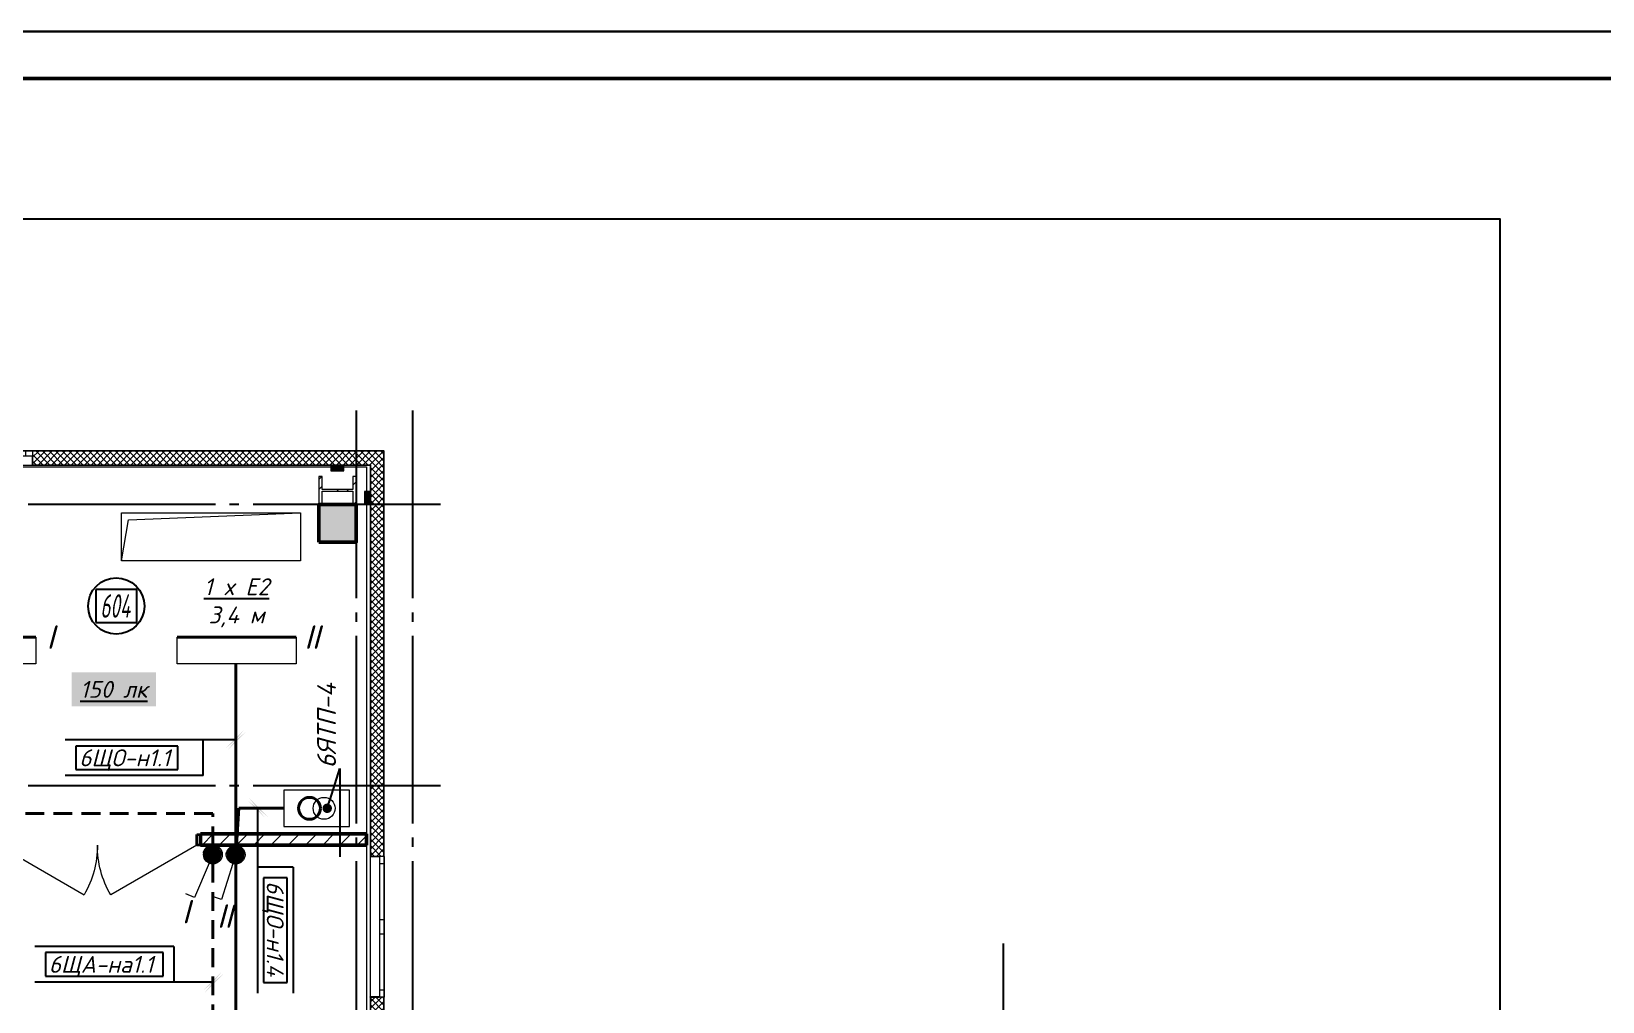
# Model space of a CAD drawing. Header units: millimetres. Extents: x 0 to 1093, y 0 to 420.
# Drawn here: x 480.6 to 648.1, y 316.6 to 420 of the extents above; entities that cross this region are included whole.
import ezdxf
from ezdxf import colors
from ezdxf.entities.mleader import LeaderData, LeaderLine
from ezdxf.math import Vec2, Vec3

# ---------------------------------------------------------------- set-up
doc = ezdxf.new("R2010")
doc.units = ezdxf.units.MM
doc.linetypes.add('JIS_02_2.0', pattern=[3, 2, -1])
doc.linetypes.add('ГОСТ 2.303 5', pattern=[24, 20, -1.5, 1, -1.5])
for name, color, linetype in [('Viewport1ForCustomObjects_0', 7, 'Continuous'), ('Viewport2ForCustomObjects_0', 7, 'Continuous'), ('Номер помещения', 7, 'Continuous'), ('Рамка', 7, 'Continuous'), ('СПКБ-0000-000-АР#006$0$Двери ArchiCAD', 7, 'Continuous'), ('СПКБ-0000-000-АР#006$0$Колонны новые', 7, 'Continuous'), ('СПКБ-0000-000-АР#006$0$Колонны существующие', 7, 'Continuous'), ('СПКБ-0000-000-АР#006$0$Окна ArchiCAD', 7, 'Continuous'), ('СПКБ-0000-000-АР#006$0$Перекрытие новые', 7, 'Continuous'), ('СПКБ-0000-000-АР#006$0$Стены', 7, 'Continuous'), ('СПКБ-0000-000-АР#006$0$Фахверк', 7, 'Continuous'), ('Строительные оси', 7, 'Continuous'), ('ЭО_АВАРИЙНОЕ ОСВЕЩЕНИЕ', 7, 'Continuous'), ('ЭО_РАБОЧЕЕ ОСВЕЩЕНИЕ', 7, 'Continuous'), ('ЭС', 7, 'Continuous')]:
    doc.layers.add(name, color=color, linetype=linetype)
for name, color, linetype, lineweight, true_color in [('СПКБ-0000-000-АР#006$0$Двери ArchiCAD_Ном._пера__23', 7, 'Continuous', 35, 0xff6600), ('СПКБ-0000-000-АР#006$0$Двери ArchiCAD_Ном._пера__3', 7, 'Continuous', 18, 0xff6600), ('СПКБ-0000-000-АР#006$0$Двери ArchiCAD_Ном._пера__58', 7, 'Continuous', 50, 0xdf0000), ('СПКБ-0000-000-АР#006$0$Колонны новые_Ном._пера__108', 7, 'Continuous', 13, 0xfd8379), ('СПКБ-0000-000-АР#006$0$Колонны существующие_Ном._пера__102', 7, 'Continuous', 13, 0xcccccc), ('СПКБ-0000-000-АР#006$0$Окна ArchiCAD_Ном._пера__68', 7, 'Continuous', 20, 0xfd4435), ('СПКБ-0000-000-АР#006$0$Перекрытие новые_Ном._пера__161', 7, 'Continuous', 13, 0xe11606), ('СПКБ-0000-000-АР#006$0$Стены_Ном._пера__58', 7, 'Continuous', 50, 0xdf0000), ('СПКБ-0000-000-АР#006$0$Стены_Ном._пера__68', 7, 'Continuous', 20, 0xfd4435), ('СПКБ-0000-000-АР#006$0$Фахверк_Ном._пера__102', 7, 'Continuous', 13, 0xcccccc)]:
    doc.layers.add(name, color=color, linetype=linetype, lineweight=lineweight, true_color=true_color)
for name, color, linetype, lineweight in [('СПКБ-0000-000-АР#006$0$Колонны новые_Ном._пера__20', 1, 'Continuous', 20), ('СПКБ-0000-000-АР#006$0$Колонны существующие_Ном._пера__141', 7, 'Continuous', 50), ('СПКБ-0000-000-АР#006$0$Окна ArchiCAD_Ном._пера__6', 5, 'Continuous', 9), ('СПКБ-0000-000-АР#006$0$Стены_Ном._пера__20', 1, 'Continuous', 20), ('СПКБ-0000-000-АР#006$0$Фахверк_Ном._пера__1', 7, 'Continuous', 13), ('СПКБ-0000-000-АР#006$0$Шахты ОВ_Ном._пера__1', 7, 'Continuous', 13)]:
    doc.layers.add(name, color=color, linetype=linetype, lineweight=lineweight)
doc.styles.add('1.8', font='isocpeui.ttf', dxfattribs={"height": 1.8})
doc.styles.add('2.5', font='isocpeui.ttf')
doc.styles.add('CustomTextStyle50', font='isocpeui.ttf', dxfattribs={"width": 0.987755, "height": 1.8})
doc.styles.add('CustomTextStyle75', font='isocpeui.ttf', dxfattribs={"width": 0.987755, "height": 1.8})
doc.styles.add('CustomTextStyle76', font='isocpeui.ttf', dxfattribs={"width": 0.987755, "height": 1.8})
doc.styles.add('CustomTextStyle9', font='isocpeui.ttf', dxfattribs={"width": 0.592601, "height": 2.5})
pattern_1 = [(45, (0, 0), (-35.35534, 35.35534), []), (135, (0, 0), (35.35534, 35.35534), [])]
pattern_2 = [(45, (0, 0), (-91.9239, 91.9239), [])]

# ---------------------------------------------------------------- blocks, each defined once
blk = doc.blocks.new('_Dot')
at = {"color": 0, "linetype": 'ByBlock', "lineweight": -2}
blk.add_line((-0.5, 0), (-1, 0), dxfattribs=at)
at = {"color": 0, "linetype": 'ByBlock', "const_width": 0.5}
blk.add_lwpolyline([(-0.25, 0, 1), (0.25, 0, 1)], format="xyb", close=True, dxfattribs=at)
blk = doc.blocks.new('*E373')
at = {"layer": 'Номер помещения', "color": 7, "linetype": 'Continuous', "true_color": 0xffffff}
for p, q in [((154.03, 239.79), (149.65, 239.79)), ((149.65, 239.79), (149.65, 236.29)), ((154.03, 236.29), (154.03, 239.79)), ((149.65, 236.29), (154.03, 236.29)), ((149.65, 236.29), (149.65, 236.29))]:
    blk.add_line(p, q, dxfattribs=at)
at = {"layer": 'Номер помещения', "color": 6, "linetype": 'Continuous'}
blk.add_circle((151.84, 238.04), 3, dxfattribs=at)
at = {"layer": 'Строительные оси', "color": 3, "linetype": 'ГОСТ 2.303 5', "lineweight": 25}
for p, q in [((177.43, 258.86), (177.43, -45.14)), ((183.43, 258.86), (183.43, -45.14)), ((186.43, 248.86), (-283.76, 248.86)), ((186.43, 218.86), (-283.76, 218.86)), ((246.43, 202.07), (246.43, -45.14))]:
    blk.add_line(p, q, dxfattribs=at)
at = {"layer": 'ЭО_АВАРИЙНОЕ ОСВЕЩЕНИЕ', "color": 1, "lineweight": 40}
for p, q in [((130.57, 234.73), (143.26, 234.73)), ((161.77, 212.48), (161.16, 211.71)), ((162.41, 212.52), (161.27, 211.08)), ((162.83, 212.29), (161.59, 210.72)), ((163.1, 211.86), (162.07, 210.56))]:
    blk.add_line(p, q, dxfattribs=at)
at = {"layer": 'ЭО_АВАРИЙНОЕ ОСВЕЩЕНИЕ', "color": 7, "lineweight": 0}
for p, q in [((143.26, 234.73), (143.26, 231.88)), ((143.26, 231.88), (130.57, 231.88)), ((161.75, 210.64), (160.17, 206.97)), ((160.17, 206.97), (159.25, 207.36))]:
    blk.add_line(p, q, dxfattribs=at)
at = {"layer": 'ЭО_АВАРИЙНОЕ ОСВЕЩЕНИЕ', "color": 1, "linetype": 'JIS_02_2.0', "lineweight": 40}
for p, q in [((162.15, 215.91), (136.91, 215.91)), ((162.15, 212.56), (162.15, 215.91)), ((162.15, 210.56), (162.15, 147.92))]:
    blk.add_line(p, q, dxfattribs=at)
at = {"layer": 'ЭО_АВАРИЙНОЕ ОСВЕЩЕНИЕ', "color": 7, "lineweight": 0}
blk.add_circle((162.15, 211.56), 1, dxfattribs=at)
at = {"layer": 'ЭО_АВАРИЙНОЕ ОСВЕЩЕНИЕ', "color": 1, "lineweight": 0}
for points in [[(161.22, 211.67), (161.15, 211.44), (163.07, 211.44)], [(161.15, 211.44), (161.43, 210.94), (162.93, 210.94)], [(161.15, 211.44), (163.07, 211.44), (162.93, 210.94)], [(161.36, 212.18), (161.22, 211.67), (163.14, 211.67)], [(161.22, 211.67), (163.14, 211.67), (163.07, 211.44)], [(161.66, 212.34), (161.36, 212.18), (162.86, 212.18)], [(161.36, 212.18), (162.86, 212.18), (163.14, 211.67)], [(162.03, 212.55), (161.66, 212.34), (162.77, 212.34)], [(161.66, 212.34), (162.77, 212.34), (162.86, 212.18)], [(161.43, 210.94), (161.53, 210.77), (162.64, 210.77)], [(161.43, 210.94), (162.93, 210.94), (162.64, 210.77)], [(161.53, 210.77), (162.64, 210.77), (162.26, 210.56)]]:
    blk.add_solid(points, dxfattribs=at)
at = {"layer": 'ЭО_РАБОЧЕЕ ОСВЕЩЕНИЕ', "color": 5, "lineweight": 40}
for p, q in [((158.33, 234.73), (171.02, 234.73)), ((164.58, 231.4), (164.61, 231.88)), ((164.58, 212.54), (164.58, 231.4)), ((164.65, 212.54), (164.93, 216.49)), ((164.93, 216.49), (169.73, 216.48)), ((164.12, 212.43), (163.58, 211.6)), ((164.75, 212.53), (163.75, 210.98)), ((165.19, 212.33), (164.11, 210.66)), ((165.5, 211.93), (164.6, 210.54)), ((164.58, 210.54), (164.58, 189.89))]:
    blk.add_line(p, q, dxfattribs=at)
at = {"layer": 'ЭО_РАБОЧЕЕ ОСВЕЩЕНИЕ', "color": 7, "lineweight": 0}
for p, q in [((158.33, 231.88), (158.33, 234.73)), ((171.02, 234.73), (171.02, 231.88)), ((171.02, 231.88), (158.33, 231.88)), ((169.73, 218.43), (169.73, 214.54)), ((176.73, 218.43), (169.73, 218.43)), ((176.73, 214.54), (176.73, 218.43)), ((169.73, 214.54), (176.73, 214.54)), ((164.28, 210.59), (163.05, 206.78)), ((163.05, 206.78), (162.09, 207.09))]:
    blk.add_line(p, q, dxfattribs=at)
at = {"layer": 'ЭО_РАБОЧЕЕ ОСВЕЩЕНИЕ', "color": 5, "lineweight": 40}
blk.add_circle((172.45, 216.48), 1.17, dxfattribs=at)
at = {"layer": 'ЭО_РАБОЧЕЕ ОСВЕЩЕНИЕ', "color": 7, "lineweight": 0}
for centre, radius in [((174.01, 216.48), 1.17), ((164.58, 211.54), 1)]:
    blk.add_circle(centre, radius, dxfattribs=at)
at = {"layer": 'ЭО_РАБОЧЕЕ ОСВЕЩЕНИЕ', "color": 5, "lineweight": 0}
for points in [[(163.68, 211.75), (163.61, 211.33), (165.48, 211.33)], [(163.61, 211.33), (163.84, 211), (165.42, 211)], [(163.61, 211.33), (165.48, 211.33), (165.42, 211)], [(163.74, 212.08), (163.68, 211.75), (165.56, 211.75)], [(163.68, 211.75), (165.56, 211.75), (165.48, 211.33)], [(164.17, 212.38), (163.74, 212.08), (165.33, 212.08)], [(163.74, 212.08), (165.33, 212.08), (165.56, 211.75)], [(164.37, 212.52), (164.17, 212.38), (165.13, 212.38)], [(164.17, 212.38), (165.13, 212.38), (165.33, 212.08)], [(163.84, 211), (164.04, 210.7), (164.99, 210.7)], [(163.84, 211), (165.42, 211), (164.99, 210.7)], [(164.04, 210.7), (164.99, 210.7), (164.79, 210.56)]]:
    blk.add_solid(points, dxfattribs=at)
at = {"layer": 'Номер помещения', "linetype": 'Continuous', "style": 'CustomTextStyle9', "width": 0.592601}
blk.add_text('604', height=2.5, dxfattribs=at).set_placement((150.15, 236.79))
blk = doc.blocks.new('СПКБ-0000-000-АР#006$0$Перекрытие_1', base_point=(-24407, 20247))
at = {"layer": 'СПКБ-0000-000-АР#006$0$Перекрытие новые_Ном._пера__161', "color": 12, "linetype": 'Continuous', "lineweight": 13, "true_color": 0xe11606, "flags": 128}
blk.add_lwpolyline([(-17959, 25286), (17853, 25289), (17853, 19188), (22462, 19188), (22462, 18544), (22462, 17594), (22462, 15678), (25023, 15678), (25023, 12761), (19944, 12761), (19944, 10011), (25023, 10011), (25023, 7089), (22462, 7089), (22462, 5174), (22462, 4224), (22462, 3577), (17853, 3577), (17853, -2527), (5824, -2528), (-24407, -2530)], dxfattribs=at)
blk = doc.blocks.new('СПКБ-0000-000-АР#006$0$Двустворчатое Окно 19')
at = {"layer": 'СПКБ-0000-000-АР#006$0$Окна ArchiCAD_Ном._пера__6', "color": 5, "linetype": 'Continuous', "lineweight": 9}
for p, q in [((-750, 0), (-675, 0)), ((-747, 100), (747, 100)), ((-675, 0), (-675, -50)), ((-675, 0), (-75, 0)), ((-75, -50), (-75, 0)), ((-75, 0), (0, 0)), ((0, 0), (75, 0)), ((75, 0), (75, -50)), ((75, 0), (675, 0)), ((675, -50), (675, 0)), ((675, 0), (750, 0)), ((-750, -50), (750, -50)), ((-675, -50), (-750, -50)), ((-75, -50), (-675, -50)), ((0, -50), (-75, -50)), ((75, -50), (0, -50)), ((675, -50), (75, -50)), ((750, -50), (675, -50))]:
    blk.add_line(p, q, dxfattribs=at)
at = {"layer": 'СПКБ-0000-000-АР#006$0$Окна ArchiCAD_Ном._пера__68', "color": 20, "linetype": 'Continuous', "lineweight": 20, "true_color": 0xfd4435}
for p, q in [((-750, -47), (-750, 0)), ((750, -47), (750, 0)), ((-750, -50), (-750, -47)), ((750, -50), (750, -47))]:
    blk.add_line(p, q, dxfattribs=at)
blk = doc.blocks.new('СПКБ-0000-000-АР#006$0$Стена_1', base_point=(17893, 25306))
at = {"layer": 'СПКБ-0000-000-АР#006$0$Стены_Ном._пера__68', "linetype": 'Continuous', "lineweight": 20, "true_color": 0xfd4435}
for points in [[(14290, 25306), (14293, 25306), (14293, 25309), (14293, 25406), (14290, 25406)], [(14293, 25453), (18040, 25453), (18043, 25456), (14293, 25456)], [(17896, 25309), (14293, 25309), (14293, 25306), (17893, 25306)]]:
    blk.add_hatch(color=20, dxfattribs=at).paths.add_polyline_path(points)
h = blk.add_hatch(dxfattribs=at)
h.set_pattern_fill('СЕТКА_5X5_ДИАГОНАЛЬНАЯ', color=20, style=0, pattern_type=2)
h.set_pattern_definition(pattern_1)
h.paths.add_polyline_path([(18040, 25453), (14293, 25453), (14293, 25406), (14293, 25309), (17896, 25309)])
at = {"layer": 'СПКБ-0000-000-АР#006$0$Стены_Ном._пера__68', "color": 20, "linetype": 'Continuous', "lineweight": 20, "true_color": 0xfd4435}
for p, q in [((14290, 25406), (14290, 25306)), ((14293, 25406), (14290, 25406)), ((14293, 25306), (14290, 25306)), ((14293, 25456), (14293, 25453)), ((18040, 25453), (14293, 25453)), ((14293, 25453), (14293, 25406)), ((14293, 25309), (14293, 25406)), ((14293, 25309), (17896, 25309))]:
    blk.add_line(p, q, dxfattribs=at)
at = {"layer": 'СПКБ-0000-000-АР#006$0$Стены_Ном._пера__68', "color": 20, "linetype": 'Continuous', "lineweight": 20, "true_color": 0xfd4435, "flags": 128}
for points in [[(18043, 25456), (14293, 25456)], [(14293, 25306), (17893, 25306)]]:
    blk.add_lwpolyline(points, dxfattribs=at)
at = {"layer": 'СПКБ-0000-000-АР#006$0$Окна ArchiCAD', "color": 5, "linetype": 'Continuous', "lineweight": 9, "xscale": -1, "zscale": 1000, "rotation": 180}
blk.add_blockref('СПКБ-0000-000-АР#006$0$Двустворчатое Окно 19', (13543, 25406), dxfattribs=at)
blk = doc.blocks.new('СПКБ-0000-000-АР#006$0$Стена_7', base_point=(17893, 19188))
at = {"layer": 'СПКБ-0000-000-АР#006$0$Стены_Ном._пера__68', "linetype": 'Continuous', "lineweight": 20, "true_color": 0xfd4435}
for points in [[(17893, 25306), (17893, 25026), (17896, 25026), (17896, 25309)], [(18043, 25026), (18043, 25456), (18040, 25453), (18040, 25026)], [(17896, 25026), (17893, 25026), (17893, 24886), (17896, 24886)], [(18043, 24886), (18043, 25026), (18040, 25026), (18040, 24886)], [(17893, 24886), (17893, 21136), (17896, 21136), (17896, 24886)], [(18040, 24886), (18040, 21136), (18043, 21136), (18043, 24886)], [(17893, 21136), (17893, 21133), (17993, 21133), (17993, 21136), (17896, 21136)], [(17893, 19639), (17893, 19636), (17896, 19636), (17993, 19636), (17993, 19639)], [(17893, 19471), (17896, 19471), (17896, 19636), (17893, 19636)], [(18040, 19636), (18040, 19471), (18043, 19471), (18043, 19636)], [(17896, 19471), (17893, 19471), (17893, 19331), (17896, 19331)], [(18043, 19331), (18043, 19471), (18040, 19471), (18040, 19331)], [(17893, 19331), (17893, 19188), (17896, 19188), (17896, 19331)], [(18043, 19188), (18043, 19331), (18040, 19331), (18040, 19188)]]:
    blk.add_hatch(color=20, dxfattribs=at).paths.add_polyline_path(points)
h = blk.add_hatch(dxfattribs=at)
h.set_pattern_fill('СЕТКА_5X5_ДИАГОНАЛЬНАЯ', color=20, style=0, pattern_type=2)
h.set_pattern_definition(pattern_1)
h.paths.add_polyline_path([(17896, 25309), (17896, 25026), (18040, 25026), (18040, 25453)])
h = blk.add_hatch(dxfattribs=at)
h.set_pattern_fill('СЕТКА_5X5_ДИАГОНАЛЬНАЯ', color=20, style=0, pattern_type=2)
h.set_pattern_definition(pattern_1)
h.paths.add_polyline_path([(18040, 24886), (18040, 25026), (17896, 25026), (17896, 24886)])
h = blk.add_hatch(dxfattribs=at)
h.set_pattern_fill('СЕТКА_5X5_ДИАГОНАЛЬНАЯ', color=20, style=0, pattern_type=2)
h.set_pattern_definition(pattern_1)
h.paths.add_polyline_path([(17896, 21136), (17993, 21136), (18040, 21136), (18040, 24886), (17896, 24886)])
h = blk.add_hatch(dxfattribs=at)
h.set_pattern_fill('СЕТКА_5X5_ДИАГОНАЛЬНАЯ', color=20, style=0, pattern_type=2)
h.set_pattern_definition(pattern_1)
h.paths.add_polyline_path([(17896, 19471), (18040, 19471), (18040, 19636), (17993, 19636), (17896, 19636)])
h = blk.add_hatch(dxfattribs=at)
h.set_pattern_fill('СЕТКА_5X5_ДИАГОНАЛЬНАЯ', color=20, style=0, pattern_type=2)
h.set_pattern_definition(pattern_1)
h.paths.add_polyline_path([(18040, 19331), (18040, 19471), (17896, 19471), (17896, 19331)])
h = blk.add_hatch(dxfattribs=at)
h.set_pattern_fill('СЕТКА_5X5_ДИАГОНАЛЬНАЯ', color=20, style=0, pattern_type=2)
h.set_pattern_definition(pattern_1)
h.paths.add_polyline_path([(17896, 19331), (17896, 19188), (18040, 19188), (18040, 19331)])
at = {"layer": 'СПКБ-0000-000-АР#006$0$Стены_Ном._пера__68', "color": 20, "linetype": 'Continuous', "lineweight": 20, "true_color": 0xfd4435}
for p, q in [((17896, 25309), (17896, 25026)), ((18040, 25026), (18040, 25453)), ((17896, 25026), (17896, 24886)), ((18040, 24886), (18040, 25026)), ((17896, 24886), (17896, 21136)), ((18040, 21136), (18040, 24886)), ((17893, 21136), (17893, 21133)), ((17993, 21133), (17893, 21133)), ((17896, 21136), (17993, 21136)), ((17993, 21136), (17993, 21133)), ((18040, 21136), (17993, 21136)), ((18043, 21136), (18040, 21136)), ((17993, 19639), (17893, 19639)), ((17893, 19636), (17893, 19639)), ((17896, 19636), (17896, 19471)), ((17896, 19636), (17993, 19636)), ((17993, 19636), (17993, 19639)), ((18040, 19636), (17993, 19636)), ((18040, 19471), (18040, 19636)), ((18043, 19636), (18040, 19636)), ((17896, 19471), (17896, 19331)), ((18040, 19331), (18040, 19471)), ((17896, 19331), (17896, 19188)), ((18040, 19188), (18040, 19331))]:
    blk.add_line(p, q, dxfattribs=at)
at = {"layer": 'СПКБ-0000-000-АР#006$0$Стены_Ном._пера__68', "color": 20, "linetype": 'Continuous', "lineweight": 20, "true_color": 0xfd4435, "flags": 128}
for points in [[(17893, 25306), (17893, 25026)], [(18043, 21136), (18043, 25456)], [(17893, 24886), (17893, 21136)], [(17893, 19636), (17893, 19471)], [(18043, 19188), (18043, 19636)], [(17893, 19331), (17893, 19188)], [(17893, 19188), (18043, 19188)]]:
    blk.add_lwpolyline(points, dxfattribs=at)
at = {"layer": 'СПКБ-0000-000-АР#006$0$Окна ArchiCAD', "color": 5, "linetype": 'Continuous', "lineweight": 9, "xscale": -1, "zscale": 1000, "rotation": 90}
blk.add_blockref('СПКБ-0000-000-АР#006$0$Двустворчатое Окно 19', (17993, 20386), dxfattribs=at)
blk = doc.blocks.new('СПКБ-0000-000-АР#006$0$Двупольная Дверь 19_4')
at = {"layer": 'СПКБ-0000-000-АР#006$0$Двери ArchiCAD_Ном._пера__23', "color": 30, "linetype": 'Continuous', "lineweight": 35, "true_color": 0xff6600}
for p, q in [((-1060, 0), (-1100, 0)), ((-1100, 0), (-1100, -115)), ((-1060, -115), (-1060, 0)), ((1100, 0), (1060, 0)), ((1060, 0), (1060, -115)), ((1100, -115), (1100, 0)), ((-1100, -115), (-1060, -115)), ((1060, -115), (1100, -115))]:
    blk.add_line(p, q, dxfattribs=at)
at = {"layer": 'СПКБ-0000-000-АР#006$0$Двери ArchiCAD_Ном._пера__3', "color": 30, "linetype": 'Continuous', "lineweight": 18, "true_color": 0xff6600}
for p, q in [((-1060, 0), (-142, 530)), ((1060, 0), (142, 530))]:
    blk.add_line(p, q, dxfattribs=at)
for centre, start, end in [((-1060, 0), 0, 30), ((1060, 0), 150, 180)]:
    blk.add_arc(centre, 1060, start, end, dxfattribs=at)
at = {"layer": 'СПКБ-0000-000-АР#006$0$Двери ArchiCAD_Ном._пера__58', "color": 12, "linetype": 'Continuous', "lineweight": 50, "true_color": 0xdf0000}
for p, q in [((-1100, 0), (-1137, 0)), ((-1100, 0), (-1100, -115)), ((1100, 0), (1100, -115)), ((1100, 0), (1137, 0)), ((-1100, -120), (-1137, -120)), ((-1100, -115), (-1100, -120)), ((1100, -115), (1100, -120)), ((1100, -120), (1137, -120))]:
    blk.add_line(p, q, dxfattribs=at)
blk = doc.blocks.new('СПКБ-0000-000-АР#006$0$Стена_36', base_point=(12303, 21375))
at = {"layer": 'СПКБ-0000-000-АР#006$0$Стены_Ном._пера__20', "linetype": 'Continuous', "lineweight": 20}
h = blk.add_hatch(dxfattribs=at)
h.set_pattern_fill('КИРПИЧ_ОБЫКНОВЕННЫЙ', color=1, style=0, pattern_type=2)
h.set_pattern_definition(pattern_2)
h.paths.add_polyline_path([(12183, 21255), (13883, 21255), (13883, 21370), (13883, 21375), (12303, 21375)])
h = blk.add_hatch(dxfattribs=at)
h.set_pattern_fill('КИРПИЧ_ОБЫКНОВЕННЫЙ', color=1, style=0, pattern_type=2)
h.set_pattern_definition(pattern_2)
h.paths.add_polyline_path([(17853, 21375), (16083, 21375), (16083, 21370), (16083, 21255), (17853, 21255)])
at = {"layer": 'СПКБ-0000-000-АР#006$0$Стены_Ном._пера__58', "color": 12, "linetype": 'Continuous', "lineweight": 50, "true_color": 0xdf0000}
for p, q in [((13883, 21375), (13846, 21375)), ((13883, 21370), (13883, 21375)), ((13883, 21255), (13883, 21370)), ((16083, 21375), (16120, 21375)), ((16083, 21370), (16083, 21375)), ((16083, 21255), (16083, 21370)), ((13883, 21255), (13846, 21255)), ((16083, 21255), (16120, 21255))]:
    blk.add_line(p, q, dxfattribs=at)
at = {"layer": 'СПКБ-0000-000-АР#006$0$Стены_Ном._пера__58', "color": 12, "linetype": 'Continuous', "lineweight": 50, "true_color": 0xdf0000, "flags": 128}
for points in [[(13883, 21375), (12303, 21375)], [(17853, 21375), (16083, 21375)], [(17853, 21255), (17853, 21375)], [(12183, 21255), (13883, 21255)], [(16083, 21255), (17853, 21255)]]:
    blk.add_lwpolyline(points, dxfattribs=at)
at = {"layer": 'СПКБ-0000-000-АР#006$0$Двери ArchiCAD', "color": 21, "linetype": 'Continuous', "lineweight": 18, "true_color": 0xff9955, "xscale": -1, "zscale": 1000, "rotation": 180}
blk.add_blockref('СПКБ-0000-000-АР#006$0$Двупольная Дверь 19_4', (14983, 21255), dxfattribs=at)
blk = doc.blocks.new('СПКБ-0000-000-АР#006$0$Колонна_19', base_point=(17543, 24686))
at = {"layer": 'СПКБ-0000-000-АР#006$0$Колонны существующие_Ном._пера__102', "linetype": 'Continuous', "lineweight": 13, "true_color": 0xcccccc}
blk.add_hatch(color=254, dxfattribs=at).paths.add_polyline_path([(17343, 24486), (17743, 24486), (17743, 24886), (17343, 24886)])
at = {"layer": 'СПКБ-0000-000-АР#006$0$Колонны существующие_Ном._пера__141', "color": 7, "linetype": 'Continuous', "lineweight": 50, "flags": 128}
blk.add_lwpolyline([(17343, 24486), (17743, 24486), (17743, 24886), (17343, 24886)], close=True, dxfattribs=at)
blk = doc.blocks.new('СПКБ-0000-000-АР#006$0$Колонна_43', base_point=(17543, 25036))
at = {"layer": 'СПКБ-0000-000-АР#006$0$Колонны новые_Ном._пера__108', "linetype": 'Continuous', "lineweight": 13, "true_color": 0xfd8379}
h = blk.add_hatch(dxfattribs=at)
h.set_pattern_fill('СТАЛЬ', color=11, style=0, pattern_type=2)
h.set_pattern_definition([(45, (0, 0), (-159.099, 159.099), []), (45, (-53.03, 53.03), (-159.099, 159.099), [])])
h.paths.add_polyline_path([(17743, 25186), (17707, 25186), (17707, 25045), (17380, 25045), (17380, 25186), (17343, 25186), (17343, 24886), (17380, 24886), (17380, 25027), (17707, 25027), (17707, 24886), (17743, 24886)])
at = {"layer": 'СПКБ-0000-000-АР#006$0$Колонны новые_Ном._пера__20', "color": 1, "linetype": 'Continuous', "lineweight": 20}
for p, q in [((17380, 25186), (17343, 25186)), ((17343, 25186), (17343, 24886)), ((17380, 25045), (17380, 25186)), ((17743, 25186), (17707, 25186)), ((17707, 25186), (17707, 25045)), ((17743, 24886), (17743, 25186)), ((17707, 25045), (17380, 25045)), ((17380, 24886), (17380, 25027)), ((17380, 25027), (17707, 25027)), ((17707, 25027), (17707, 24886)), ((17343, 24886), (17380, 24886)), ((17707, 24886), (17743, 24886))]:
    blk.add_line(p, q, dxfattribs=at)
blk = doc.blocks.new('СПКБ-0000-000-АР#006$0$Колонна_87', base_point=(17863, 24956))
at = {"layer": 'СПКБ-0000-000-АР#006$0$Фахверк_Ном._пера__102', "linetype": 'Continuous', "lineweight": 13, "true_color": 0xcccccc}
blk.add_hatch(color=254, dxfattribs=at).paths.add_polyline_path([(17893, 24886), (17893, 25026), (17833, 25026), (17833, 24886)])
at = {"layer": 'СПКБ-0000-000-АР#006$0$Фахверк_Ном._пера__1', "color": 7, "linetype": 'Continuous', "lineweight": 13, "flags": 128}
blk.add_lwpolyline([(17893, 24886), (17893, 25026), (17833, 25026), (17833, 24886)], close=True, dxfattribs=at)
blk = doc.blocks.new('СПКБ-0000-000-АР#006$0$Колонна_88', base_point=(17543, 25276))
at = {"layer": 'СПКБ-0000-000-АР#006$0$Фахверк_Ном._пера__102', "linetype": 'Continuous', "lineweight": 13, "true_color": 0xcccccc}
blk.add_hatch(color=254, dxfattribs=at).paths.add_polyline_path([(17613, 25306), (17473, 25306), (17473, 25246), (17613, 25246)])
at = {"layer": 'СПКБ-0000-000-АР#006$0$Фахверк_Ном._пера__1', "color": 7, "linetype": 'Continuous', "lineweight": 13, "flags": 128}
blk.add_lwpolyline([(17613, 25306), (17473, 25306), (17473, 25246), (17613, 25246)], close=True, dxfattribs=at)
blk = doc.blocks.new('*E372')
at = {"layer": 'СПКБ-0000-000-АР#006$0$Шахты ОВ_Ном._пера__1', "color": 7, "linetype": 'Continuous', "lineweight": 13}
for p, q in [((398.71, 274.061), (417.058, 274.831)), ((397.958, 269.701), (398.71, 274.061))]:
    blk.add_line(p, q, dxfattribs=at)
at = {"layer": 'СПКБ-0000-000-АР#006$0$Шахты ОВ_Ном._пера__1', "color": 7, "linetype": 'Continuous', "lineweight": 13, "flags": 128}
blk.add_lwpolyline([(397.958, 274.831), (417.058, 274.831), (417.058, 269.701), (397.958, 269.701)], close=True, dxfattribs=at)
at = {"layer": 'СПКБ-0000-000-АР#006$0$Колонны новые', "color": 1, "lineweight": 20, "xscale": 0.01, "yscale": 0.01, "zscale": 0.01}
blk.add_blockref('СПКБ-0000-000-АР#006$0$Колонна_43', (420.999, 277.201), dxfattribs=at)
at = {"layer": 'СПКБ-0000-000-АР#006$0$Колонны существующие', "color": 7, "lineweight": 50, "xscale": 0.01, "yscale": 0.01, "zscale": 0.01}
blk.add_blockref('СПКБ-0000-000-АР#006$0$Колонна_19', (420.999, 273.701), dxfattribs=at)
at = {"layer": 'СПКБ-0000-000-АР#006$0$Перекрытие новые', "color": 12, "linetype": 'Continuous', "lineweight": 13, "true_color": 0xe11606, "xscale": 0.01, "yscale": 0.01, "zscale": 0.01}
blk.add_blockref('СПКБ-0000-000-АР#006$0$Перекрытие_1', (1.5, 229.311), dxfattribs=at)
at = {"layer": 'СПКБ-0000-000-АР#006$0$Стены', "color": 20, "lineweight": 20, "true_color": 0xfd4435, "xscale": 0.01, "yscale": 0.01, "zscale": 0.01}
for name, p in [('СПКБ-0000-000-АР#006$0$Стена_1', (424.494, 279.905)), ('СПКБ-0000-000-АР#006$0$Стена_7', (424.494, 218.723))]:
    blk.add_blockref(name, p, dxfattribs=at)
at = {"layer": 'СПКБ-0000-000-АР#006$0$Стены', "color": 12, "lineweight": 50, "true_color": 0xdf0000, "xscale": 0.01, "yscale": 0.01, "zscale": 0.01}
blk.add_blockref('СПКБ-0000-000-АР#006$0$Стена_36', (368.597, 240.597), dxfattribs=at)
at = {"layer": 'СПКБ-0000-000-АР#006$0$Фахверк', "color": 7, "lineweight": 13, "xscale": 0.01, "yscale": 0.01, "zscale": 0.01}
for name, p in [('СПКБ-0000-000-АР#006$0$Колонна_88', (420.999, 279.601)), ('СПКБ-0000-000-АР#006$0$Колонна_87', (424.199, 276.401))]:
    blk.add_blockref(name, p, dxfattribs=at)
blk = doc.blocks.new('CustomObjectsInViewport1_0')
at = {"layer": 'Рамка', "lineweight": 30}
blk.add_line((0, 420), (891, 420), dxfattribs=at)
at = {"layer": 'ЭС'}
for p, q in [((498.85, 344.49), (484.16, 344.49)), ((502.35, 344.49), (498.85, 344.49)), ((498.85, 340.69), (498.85, 344.49)), ((498.85, 340.69), (484.16, 340.69)), ((504.65, 337.2), (504.65, 330.94)), ((504.65, 330.94), (504.65, 317.5)), ((508.45, 330.94), (504.65, 330.94)), ((508.45, 330.94), (508.45, 317.5)), ((495.73, 322.48), (480.91, 322.48)), ((495.73, 322.48), (495.73, 318.68)), ((495.73, 318.68), (480.91, 318.68)), ((499.94, 318.68), (495.73, 318.68))]:
    blk.add_line(p, q, dxfattribs=at)
at = {"layer": 'ЭС', "color": 7, "true_color": 0xffffff}
for p, q in [((496.17, 343.85), (485.3, 343.85)), ((485.3, 343.85), (485.3, 341.33)), ((496.17, 341.33), (496.17, 343.85)), ((485.3, 341.33), (496.17, 341.33)), ((485.3, 341.33), (485.3, 341.33)), ((505.29, 329.8), (505.29, 318.64)), ((507.81, 329.8), (505.29, 329.8)), ((505.29, 329.8), (505.29, 329.8)), ((507.81, 318.64), (507.81, 329.8)), ((494.59, 321.84), (482.05, 321.84)), ((482.05, 321.84), (482.05, 319.32)), ((494.59, 319.32), (494.59, 321.84)), ((482.05, 319.32), (494.59, 319.32)), ((482.05, 319.32), (482.05, 319.32)), ((505.29, 318.64), (507.81, 318.64))]:
    blk.add_line(p, q, dxfattribs=at)
at = {"layer": 'ЭС'}
for points in [[(501.46, 343.38), (503.46, 345.38), (503.24, 345.59), (501.24, 343.59)], [(505.76, 336.31), (503.76, 338.31), (503.54, 338.1), (505.54, 336.1)], [(499.04, 317.57), (501.05, 319.57), (500.84, 319.78), (498.83, 317.78)]]:
    blk.add_solid(points, dxfattribs=at)
at = {"layer": 'ЭС', "width": 0.987755}
for s, style, p in [('6ЩО-н1.1', 'CustomTextStyle75', (485.66, 341.69)), ('6ЩА-на1.1', 'CustomTextStyle50', (482.41, 319.68))]:
    blk.add_text(s, height=1.8, dxfattribs=dict(at, style=style)).set_placement(p)
at = {"layer": 'ЭС', "style": 'CustomTextStyle76', "width": 0.987755}
blk.add_text('6ЩО-н1.4', height=1.8, rotation=270, dxfattribs=at).set_placement((505.65, 329.44))

msp = doc.modelspace()

# ---------------------------------------------------------------- linework, layer by layer
at = {"layer": 'Defpoints', "linetype": 'Continuous'}
msp.add_lwpolyline([(35, 56.586), (637.188, 56.586), (637.188, 400), (35, 400)], close=True, dxfattribs=at)
at = {"layer": 'Рамка', "lineweight": 50}
msp.add_lwpolyline([(886, 5), (886, 415), (20, 415), (20, 5)], close=True, dxfattribs=at)

# ---------------------------------------------------------------- block references
msp.add_blockref('*E372', (92.189, 93.885))
at = {"layer": 'Viewport1ForCustomObjects_0'}
msp.add_blockref('CustomObjectsInViewport1_0', (0, 0), dxfattribs=at)
at = {"layer": 'Viewport2ForCustomObjects_0'}
msp.add_blockref('*E373', (337.756, 120.729), dxfattribs=at)

# ---------------------------------------------------------------- texts
at = {"layer": 'ЭО_РАБОЧЕЕ ОСВЕЩЕНИЕ', "attachment_point": 5}
for s, insert, char_height, style in [('{\\L1 x Е2\\P}3,4 м', (502.431, 359.11), 1.8, '1.8'), ('I', (482.576, 355.461), 2.5, '2.5'), ('II', (510.467, 355.461), 2.5, '2.5'), ('I', (497.02, 326.195), 2.5, '2.5'), ('II', (501.158, 325.726), 2.5, '2.5')]:
    msp.add_mtext(s, dxfattribs=dict(at, insert=insert, char_height=char_height, style=style))
at = {"layer": 'ЭО_РАБОЧЕЕ ОСВЕЩЕНИЕ', "insert": (489.334, 349.888), "char_height": 1.8, "attachment_point": 5, "style": '1.8', "bg_fill": 1, "box_fill_scale": 1.5, "bg_fill_color": 7, "bg_fill_true_color": 16777215, "bg_fill_transparency": 0}
msp.add_mtext('{\\L150 лк}', dxfattribs=at)

# ---------------------------------------------------------------- leaders
at = {"layer": 'ЭО_РАБОЧЕЕ ОСВЕЩЕНИЕ'}
ml = msp.add_multileader_mtext('Standard', dxfattribs=at)
ml.set_content('6ЯТП-4', color=256, style='2.5')
ml.set_leader_properties()
ml.set_arrow_properties(name='DOT')
ml.build(insert=Vec2(0, 0))
ml.multileader.update_dxf_attribs({"text_left_attachment_type": 6, "text_right_attachment_type": 6, "dogleg_length": 0, "arrow_head_size": 1})
ctx = ml.context
ctx.base_point, ctx.char_height, ctx.arrow_head_size, ctx.landing_gap_size, ctx.plane_origin, ctx.plane_x_axis, ctx.plane_y_axis = Vec3(513.432, 341.47), 2, 1, 0, Vec3(549.399, 321.201), Vec3(0, 1), Vec3(-1, 0)
ctx.left_attachment, ctx.right_attachment = 6, 6
notes = []
notes.append((ctx, [(1, (1, 1, 0), (513.432, 341.47), (0, 1), 0, [(1, [(512.099, 337.21)], 0, [])])]))
ctx.mtext.insert, ctx.mtext.text_direction, ctx.mtext.rotation, ctx.mtext.flow_direction = Vec3(511.032, 341.47), Vec3(0, 1), 1.5707963, 5
for ctx, leaders in notes:
    for number, flags, end, landing, length, lines in leaders:
        leader = LeaderData()
        leader.index, (leader.has_last_leader_line, leader.has_dogleg_vector, leader.attachment_direction) = number, flags
        leader.last_leader_point, leader.dogleg_vector, leader.dogleg_length = Vec3(end), Vec3(landing), length
        for number, points, colour, breaks in lines:
            line = LeaderLine()
            line.index, line.vertices, line.color, line.breaks = number, Vec3.list(points), colors.encode_raw_color(colour), breaks
            leader.lines.append(line)
        ctx.leaders.append(leader)

doc.saveas('drawing.dxf')
